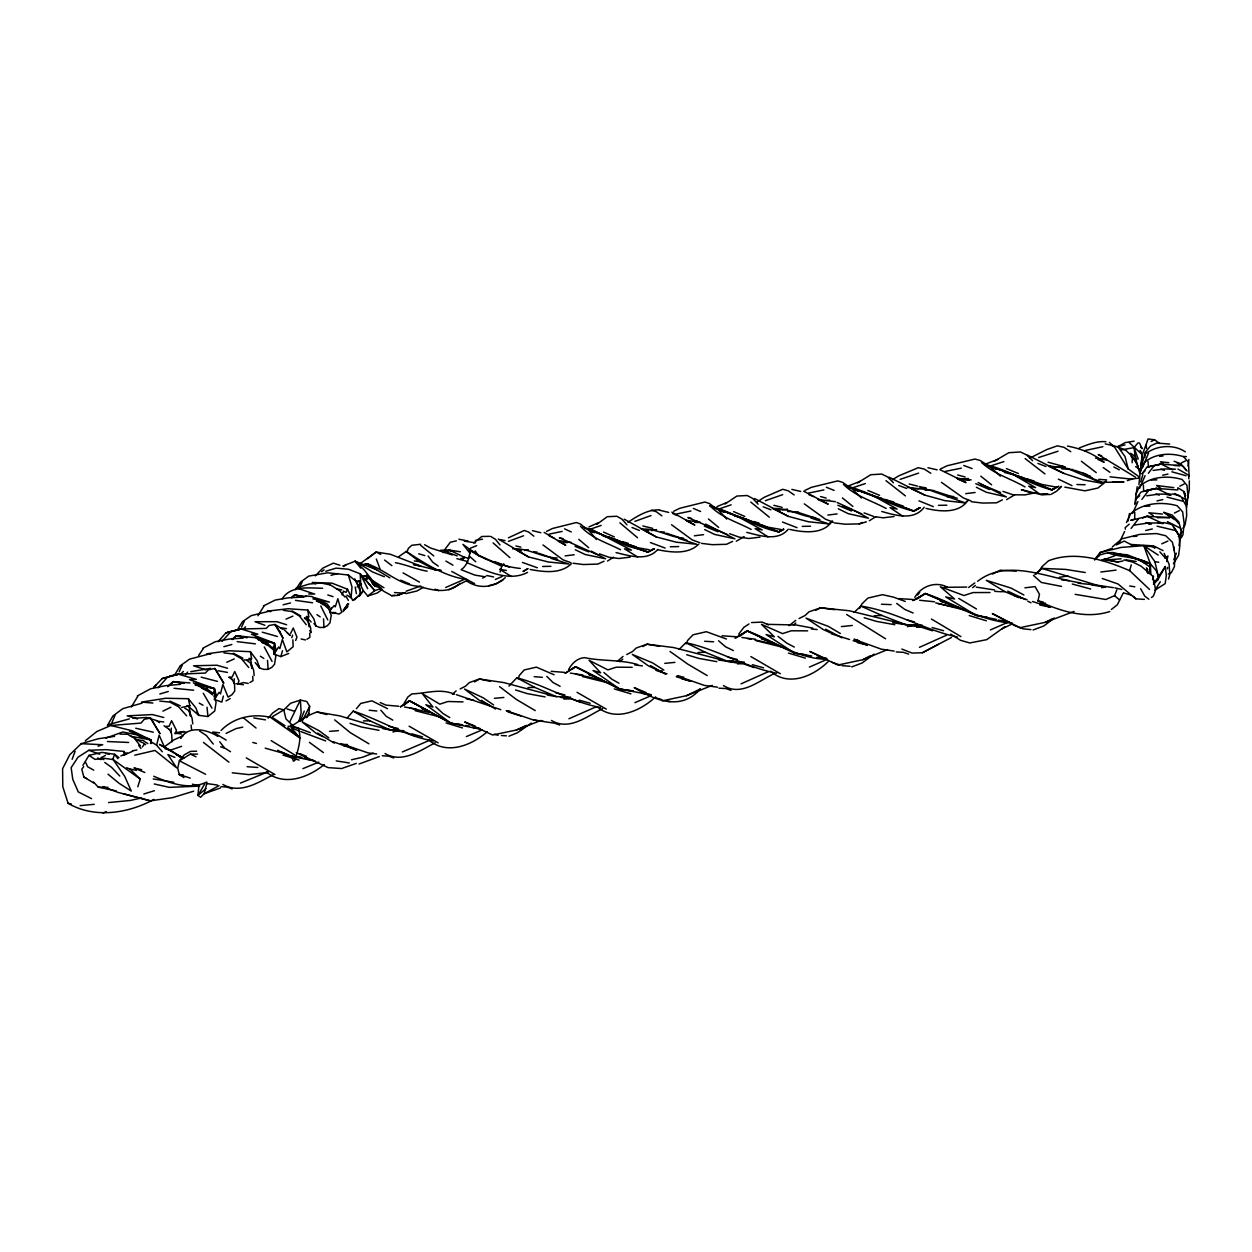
<?xml version="1.0" encoding="UTF-8"?>
<svg xmlns="http://www.w3.org/2000/svg" width="1252" height="1252" viewBox="0 0 1252 1252"><rect width="100%" height="100%" fill="white"/><g stroke="black" fill="none" stroke-linecap="round" stroke-linejoin="round"><path stroke-width="1.5" d="M1189.353 480.831L1189.29 489.767L1187.459 498.64M1113.685 553.666L1127.238 554.777L1150.322 563.76L1150.541 574.23L1150.322 563.76L1143.796 545.653L1121.291 547.406L1100.148 552.555L1094.514 559.644M1150.134 572.633L1150.322 563.76C1136.957 556.42 1121.401 557.907 1107.66 552.742L1099.913 554.918L1094.717 559.863M1138.913 484.587L1141.12 463.412M359.653 595.31L352.735 600.522L347.54 589.254L332.046 583.166L312.249 582.477L315.707 583.839M1134.782 504.446L1137.192 486.762M343.251 610.256L347.821 604.012L347.712 606.938L344.331 609.99M150.678 743.234L150.819 739.948L132.196 730.777L110.865 725.487L96.764 731.575L85.277 740.824M1148.397 466.542L1148.037 461.362M1132.121 462.739L1132.418 456.636L1126.049 450.47L1117.989 446.917L1124.985 456.495L1128.208 468.952L1139.101 476.809M1147.051 572.242L1147.239 568.627L1147.63 570.208L1146.394 567.782M1189.134 476.292L1188.445 462.238L1183.578 456.698C1170.87 452.488 1154.407 453.334 1144.203 462.724L1140.775 470.22M150.569 743.516L150.819 739.948L129.441 731.199M1143.608 490.737L1143.389 485.103M1167.443 568.831L1167.568 567.391M306.599 717.553L308.837 713.327L309.667 706.3L306.771 701.496L300.355 700.087L290.636 703.248L283.766 709.9L272.185 716.848M1144.813 457.465L1145.439 452.144L1150.478 445.978L1156.848 443.036L1169.681 444.084M1188.101 466.12L1188.884 459.453M354.817 578.831L360.247 591.054L359.637 595.952L363.377 590.772L354.379 599.865M1140.541 465.478L1142.591 454.1L1148.068 438.967L1154.594 439.781L1159.524 443.474M1186.52 507.248L1188.007 496.465L1186.959 485.353L1182.154 479.516C1168.241 475.259 1150.51 476.355 1139.414 486.527L1135.674 494.603M1134.719 518.485L1134.75 512.35M288.085 726.191L298.258 728.21C302.17 738.57 297.882 750.402 294.815 760.574L293.406 761.138L292.232 757.867M292.874 639.819L293.14 646.736L286.865 651.854L282.357 639.553L279.838 648.599L278.648 647.002L273.906 654.029L274.47 643.215L251.402 634.232L257.818 634.185L241.198 629.005L225.861 632.902L218.13 641.681L220.446 639.537M1167.427 521.646L1180.37 528.156L1181.497 532.178L1178.977 545.575M484.039 576.609L474.884 575.122L461.096 569.691C467.325 565.732 469.218 557.672 470.173 550.786L469.109 549.409L477.513 554.01M342.798 566.014L355.083 561.24L363.941 569.676L372.705 580.631L372.235 583.401L375.052 586.249L380.624 587.564M1128.021 521.098L1129.461 513.492M1140.635 471.566L1141.292 468.154M223.372 696.049L221.839 702.09L214.405 699.445L216.33 695.517L214.405 688.569L189.475 679.601L196.376 679.382L178.488 674.218L169.787 676.002M1166.723 561.522L1167.928 555.951L1165.205 558.376M198.958 784.988L197.957 795.411L200.586 797.274L204.123 793.752L218.99 785.661M115.074 715.158L111.897 722.686M1109.82 611.524C1085.578 619.349 1060.131 611.07 1037.939 600.882L1039.489 594.309L1035.091 586.625L1024.903 587.814M282.498 650.743L280.839 656.611L275.643 654.671M156.641 745.081L159.129 735.143L164.262 746.708M171.336 728.163L170.914 732.952M182.26 664.984L179.192 671.823M244.422 620.914L241.558 627.189M206.971 782.844L204.123 793.752L220.508 787.931M298.899 721.387L301.169 712.811L300.355 700.087L289.728 721.95M234.28 678.787L233.748 683.482M1168.539 579.05L1169.837 574.324L1169.071 564.136L1164.157 553.384M1152.56 579.754L1153.546 576.202M1149.524 589.442L1129.633 570.63L1131.276 564.855M302.405 581.398L299.525 587.345M1142.794 461.237L1145.439 452.144M1140.713 481.926L1142.794 474.774L1142.137 473.647L1146.816 467.34L1152.169 465.775M500.049 572.023L501.755 566.217L503.789 563.807M291.794 637.737L292.592 635.093M1135.533 503.398L1135.987 498.812L1141.042 492.036L1156.457 488.421L1177.678 489.97L1177.85 487.764L1184.063 491.582L1185.644 495.651M137.83 786.788L140.193 779.073L129.864 769.041L126.593 767.726M75.104 751.356L72.115 759.291M1099.225 555.403L1100.148 552.555L1112.214 548.235M518.093 678.772L519.361 675.391L524.212 669.961L536.372 667.144L554.088 674.765M1142.45 467.732L1148.538 453.052M1139.633 488.249L1145.079 475.682M112.758 759.338L114.683 754.299L102.007 752.389L88.986 755.363L82.914 765.363M342.078 594.919L343.471 591.273M1132.591 513.43L1137.911 501.598M1075.171 594.34L1105.782 599.489L1114.562 595.686L1116.862 589.786M295.66 640.461L296.959 637.158L293.265 628.034L290.636 633.34M407.088 551.678L408.418 548.282L411.83 545.293L420.656 544.26M1118.897 543.509L1124.64 531.458M1123.138 593.229L1117.3 604.81L1111.322 609.505M1173.766 559.707L1176.348 553.227M300.089 721.418L304.236 711.136M462.708 559.691L463.835 556.921L468.764 558.502M1098.677 555.982L1100.148 552.555M686.159 643.919L687.661 640.429L693.045 634.795L706.331 631.712L726.426 638.99M309.667 706.3L302.311 720.917M131.304 707.051L137.689 696.472M347.54 589.254L346.131 592.337L343.83 591.398M1126.471 522.538L1130.619 513.821C1142.763 502.772 1161.981 501.442 1177.256 505.777L1182.639 511.88L1184.173 523.555L1182.905 534.901L1181.262 537.781M257.928 615.765L263.859 606.297M859.623 608.472L861.877 603.949L867.902 598.08L882.472 594.684L893.505 597.141L905.274 601.476M273.906 654.029L275.972 650.07L274.47 643.215L256.942 637.847L236.252 635.75L232.058 639.49M1153.468 582.321L1157.943 579.473L1165.299 566.499L1166.301 575.497L1165.174 583.62L1154.61 590.349M316.49 601.242L323.814 603.292L328.447 607.549L329.745 610.71L331.514 607.596M306.427 717.568L308.837 713.327M1039.066 571.616L1041.742 566.921L1048.534 560.755C1075.139 550.426 1104.624 559.973 1129.633 570.63M107.406 725.487L112.915 715.972L122.806 708.648L142.086 703.139M404.114 703.327L407.792 697.051L411.939 693.89C426.29 693.483 440.125 688.005 454.492 694.203M204.702 783.94L197.957 795.411L206.064 788.541M1165.299 566.499L1153.421 584.387L1158.397 579.16L1153.765 582.117M347.821 604.012L343.126 611.555M174.936 674.515L180.241 665.782L189.553 659.147L207.519 654.42M237.473 629.787L242.465 621.696L251.198 615.64L268.006 611.508M1173.421 563.729L1178.586 555.372L1179.885 545.559L1179.149 535.668L1173.687 526.779M1156.159 588.315L1160.291 581.742M1148.366 473.303L1154.062 465.791M1141.871 499.392L1148.647 490.424M295.707 589.692L300.605 582.086L308.743 576.123L327.601 572.806L348.353 574.997L356.194 581.382L360.153 588.581L360.247 591.054M1131.072 528.454L1138.584 518.719M214.405 699.445L219.1 692.293L220.462 693.874L222.887 684.421L228.099 697.114L231.996 694.641L234.734 691.073L234.562 683.921M1182.937 528.234L1185.018 525.058L1186.661 515.746L1186.411 506.356L1181.778 497.92M568.643 669.57C571.741 663.435 577.469 658.004 584.653 657.66C602.04 661.369 620.319 659.444 637.706 664.546M198.614 655.453L203.309 648.583M968.25 499.924C959.408 513.821 939.939 511.724 925.995 508.375M1178.398 536.576L1181.497 532.178M832.392 520.91C823.331 534.776 803.847 532.523 789.762 529.393M158.034 687.817L166.954 677.817M83.727 766.631L81.771 769.229L83.837 776.991L93.822 783.016M222.058 641.306L230.446 632.119M738.68 634.185L743.782 627.408L748.993 623.95M917.653 595.044L919.75 592.259M185.64 674.75L187.69 672.074M445.18 549.002L450.36 542.226L456.417 540.848M282.216 598.753C290.793 585.247 308.868 588.096 322.609 588.252M142.243 747.006L144.481 744.111M268.178 718.116L272.67 713.014L278.993 708.601L283.766 709.9L285.941 718.867L292.639 725.487M183.559 734.752L180.679 738.257C188.379 725.158 207.253 729.447 217.864 736.411M356.382 708.679L360.779 703.421L371.969 700.838L387.557 708.695M914.789 597.376C921.3 586.03 935.682 580.928 947.498 587.188M329.745 610.71L334.159 605.577L335.254 606.891L337.852 598.753L341.733 612.275L339.089 614.075L335.88 613.339M473.772 542.977L481.754 536.498L489.36 536.325M347.195 717.865L353.205 711.136C380.436 719.79 404.85 736.145 433.427 740.996M1058.488 489.203L1061.101 486.402M508.969 686.127L516.81 677.786C545.559 685.22 570.99 702.153 600.459 707.474M214.859 668.474L223.701 683.013L214.859 668.474L208.411 669.804L205.391 673.044L178.488 674.218L164.137 677.974L162.103 678.615L153.714 687.473L156.218 684.86M180.836 674.092L183.34 671.448M243.123 629.287L245.486 626.845M315.285 575.873L322.719 568.189L333.314 563.15L339.902 565.231M292.154 725.737C300.057 720.589 307.976 714.908 317.147 711.997L339.824 715.894L369.199 724.626L395.241 730.918L405.554 732.138L413.77 735.581M304.471 618.081L307.444 618.128L308.696 616.86L307.835 610.068L288.148 608.738L267.208 611.148L270.808 611.633M1036.359 573.854L1041.805 568.377L1065.499 569.394L1085.249 572.524M360.263 563.572L376.101 552.054L390.295 554.26L420.797 566.092L413.457 564.636M169.208 685.626L173.183 681.636L189.897 682.919M679.226 649.318L685.814 642.73C717.302 649.24 745.034 667.238 776.741 673.232M232.512 639.396L236.252 635.75L245.282 637.393M210.727 654.217L206.846 653.794L229.304 650.758L250.416 651.697L251.574 658.677L250.4 659.835L243.937 659.96M924.195 507.216C914.101 520.973 895.493 515.401 881.768 511.473M1061.508 486.465L1056.657 491.144L1051.367 494.196M1142.137 473.647L1145.001 470.877M114.558 736.348L98.282 738.743L81.27 743.672L69.83 754.674L62.6 768.712L62.788 786.694L68.078 803.283C94.338 818.745 128.174 813.518 153.902 799.402M619.99 661.76L622.76 659.115M291.951 597.564L294.596 595.044L306.177 596.515M788.275 529.22C777.899 541.693 760.089 535.699 746.771 532.366M452.426 694.359L456.119 690.869M854.13 612.4L860.844 606.093C894.632 611.195 924.226 629.928 957.483 637.065M169.083 685.47L173.183 681.636L183.809 683.279M657.848 549.346C647.3 561.71 629.521 555.763 616.062 552.586M167.705 686.675L173.183 681.636L184.185 683.357M232.152 639.475L236.252 635.75L247.192 637.753M1034.903 574.558L1041.805 568.377L1096.799 585.138L1113.325 587.642M793.518 625.108L795.834 623.027M291.841 597.486L294.596 595.044L303.939 596.985M596.828 524.338L607.236 516.716L616.845 516.262L622.025 519.173L626.986 524.885M291.716 597.548L294.596 595.044L303.735 596.954M1129.194 524.165L1125.141 527.702L1125.423 529.189M181.634 707.443L189.866 705.831L188.379 698.71L165.64 698.272L141.507 702.09L152.9 703.029M617.424 661.275L623.027 656.424M403.833 705.455L409.404 700.744L451.017 723.28L478.655 728.836M607.533 561.037L613.558 557.171M1004.918 626.689L986.717 639.662L969.768 642.965L960.503 640.288L950.769 634.107M1112.48 546.733L1122.011 538.783L1139.836 534.385L1156.519 533.555L1165.831 535.793L1172.435 542.273L1175.018 554.636L1174.407 566.671L1171.293 572.712L1168.304 574.042M972.679 587.658L975.292 585.482M1151.511 597.533L1153.499 595.889L1155.612 590.083L1152.936 576.296L1141.057 566.139L1132.684 562.07L1123.967 559.894M221.072 730.464C233.874 717.24 252.998 713.233 270.542 717.396L299.823 737.913L291.34 727.944L299.604 731.199M736.332 541.208L744.126 536.576M1135.987 498.812L1139.696 495.776M869.311 520.754L875.727 516.732M1006.655 499.611L1014.746 494.806M698.726 544.182C688.021 554.667 671.338 552.429 657.895 549.753M725.08 503.993L736.865 496.058L747.178 495.51L752.702 498.421L758.07 504.165M911.299 488.765L924.821 495.119L944.869 500.628L965.01 502.881L968.031 500.44M828.042 661.713C813.252 676.268 788.4 687.16 770.559 671.197M571.272 563.838C560.427 574.277 543.712 571.961 530.159 569.457M780.152 510.284L774.159 509.235L788.4 516.387L808.448 521.755L828.699 523.899L831.719 521.505M789.089 625.671L795.756 620.366M1103.92 483.272L1097.847 488.061L1084.968 490.831L1064.81 487.122M367.54 558.658L376.101 552.054L380.718 554.401M572.54 668.928L575.435 666.69L619.803 689.085L651.056 694.876M655.61 696.879C640.195 711.167 615.311 722.341 596.907 706.613M520.441 729.947L526.184 725.612M874.053 654.107L862.174 662.965L851.626 666.925M321.561 571.726L324.08 569.832M857.479 482.99L870.719 474.727L881.784 474.07L887.668 476.996L893.458 482.787M531.333 723.093L517.232 732.858L508.922 736.207M487.216 731.763C471.581 745.378 447.199 755.316 429.06 740.276M968.688 587.438L974.807 582.916M163.668 747.35L174.059 739.791L182.995 735.816M1054.278 617.987L1043.824 625.969L1033.103 629.975M343.596 566.53L346.35 564.558M739.588 636.329L747.209 630.898C773.939 640.774 797.853 659.178 827.462 659.241M324.315 764.518C308.336 777.555 284.141 786.694 266.175 771.921M994.213 461.299L1008.799 452.708L1020.411 451.956L1026.546 454.883L1032.618 460.673M400.546 706.879L409.404 700.744L428.513 711.011L421.674 708.382L430.281 711.872M398.746 556.655L406.243 551.475C425.242 563.557 444.178 576.327 467.043 579.582M627.878 522.319C637.315 516.09 647.926 509.282 659.647 509.908M1050.146 467.012L1064.106 473.491L1083.481 479.939L1102.793 483.397L1105.954 481.222M381.641 589.958L377.118 593.057L367.744 596.015L363.221 590.553L358.557 580.756M400.405 706.77L409.404 700.744L451.017 723.28L462.035 724.939M917.262 598.863L925.338 593.526C954.478 603.12 980.739 621.508 1012.211 623.027M565.669 673.106L575.435 666.69L595.842 676.894L588.503 674.327L601.148 679.179M757.272 501.833L764.377 497.216L782.719 489.297L788.181 490.784L794.175 494.931M505.245 577.657C494.775 587.376 479.109 589.614 467.168 581.225M357.133 586.953L361.578 584.105M125.983 754.189L123.948 751.45L106.091 749.635L88.829 750.292L78.031 757.178L71.145 767.679L72.772 779.37L78.328 791.984L91.552 798.635M564.918 673.326L575.435 666.69L619.803 689.085L633.262 691.182M306.897 639.24L309.901 637.362L309.714 633.215M736.16 637.784L747.209 630.898L762.312 637.91M249.915 682.543L253.014 680.634L252.685 676.346M892.426 479.735L898.639 475.917L918.311 467.685L924.352 469.124L930.799 473.287M918.608 508.155L913.85 511.082C890.031 506.011 869.655 491.488 846.07 485.933M197.597 754.095L190.382 754.127L179.38 760.809L177.721 768.165L179.239 774.55L183.95 777.602M527.781 568.611L523.023 571.475L527.859 568.784M474.602 681.933L479.485 678.991L503.946 682.622L549.581 694.813M783.595 529.017L778.775 531.912C754.518 526.982 733.938 512.115 710.103 506.168M734.971 638.176L747.209 630.898L794.597 653.137L811.719 655.97M1055.186 487.889L1051.836 489.876C1028.612 484.164 1008.674 469.516 985.261 464.602M914.398 599.99L925.338 593.526L948.75 603.511L940.268 601.101L958.124 607.236M652.855 549.221L647.988 552.069L627.518 546.013L589.927 529.22M1029.958 458.075L1046.688 449.593L1057.33 445.837L1063.997 447.308L1070.757 451.69M482.677 578.095L485.823 576.28M361.906 565.168L366.805 563.776C385.1 569.347 398.637 585.122 418.95 586.359C432.566 590.318 448.357 594.371 460.126 583.275M1101.823 560.552L1115.109 555.638M502.928 579.911L496.011 583.839L488.89 585.654M423.411 587.298L416.869 591.007L405.758 593.651M1146.284 453.271C1157.286 445.258 1173.938 444.037 1185.315 451.862M188.802 706.754L198.802 715.346L207.957 716.52L214.749 710.964L216.08 702.231L214.029 696.19M912.755 600.616L925.338 593.526L976.044 615.389L996.373 619.364M1117.613 446.808L1125.141 442.629L1134.124 441.158M527.577 572.383C508.109 582.587 485.494 570.286 467.043 562.727M642.792 646.564L647.112 644.201L673.529 647.534L723.233 660.273M225.97 700.932L230.227 698.616M255.189 662.574L259.634 668.067L263.796 669.366L268.163 669.366L271.778 667.394L274.532 664.311L275.784 656.236L272.482 647.534M137.329 695.955L150.569 688.803L165.436 685.689L180.491 684.312M654.405 548.626L647.988 552.069L629.49 545.481L636.219 546.999L630.914 545.152M435.07 742.843C419.733 750.731 402.393 763.61 385.021 753.548M602.635 708.616C586.828 716.332 569.394 731.121 551.443 720.463M1058.19 486.48L1051.836 489.876L1027.642 479.751M774.049 673.717C758.305 681.135 741.262 696.628 723.468 685.595M288.727 653.466L280.839 656.611M273.765 774.425C258.225 782.5 240.306 794.504 222.856 784.425M1179.775 486.199L1184.095 484.023M1174.423 513.07L1179.274 510.613M826.445 658.223L816.852 657.394L826.257 658.896L809.856 651.478L837.791 665.062L862.8 659.71L870.656 655.594M901.847 649.068L912.082 653.074L922.348 652.762L951.457 637.503M922.348 652.762L938.484 644.295M460.173 688.944L465.697 686.08L469.312 682.59L479.485 678.991L490.424 681.401M202.949 648.145L215.328 641.713L229.21 639.083L243.232 638.097M364.222 579.394L369.137 576.843M1181.559 462.833L1185.441 460.908M367.744 596.015L374.755 590.615L381.594 588.315M313.923 623.48L316.005 626.047L319.823 627.455L323.955 627.455L327.367 625.687L329.98 622.854L331.232 615.327L329.401 610.272M654.452 548.736L647.988 552.069L594.888 531.975L600.099 533.947M998.22 620.037L1007.594 621.712L992.32 613.558L1019.957 627.69L1045.451 622.291L1052.149 618.832M626.751 654.53L632.495 651.556L636.251 647.988L647.112 644.201L659.522 646.376M1058.785 486.308L1051.836 489.876L1012.555 474.117L984.964 464.586M448.826 589.802L467.716 580.145M815.584 610.381L820.639 607.815L849.247 610.757L907.497 624.983M105.34 755.472L100.974 757.695L103.853 759.682M799.089 618.535L805.099 615.483L809.027 611.805L820.639 607.815L834.724 609.661M263.468 605.937L275.096 600.099L288.085 597.846L301.216 597.157M1002.367 499.877L996.545 502.819L982.679 503.054L971.474 501.755M546.498 531.443L552.398 528.516L576.343 522.522L580.49 524.04L585.388 528.125M977.609 581.288C1007.563 558.016 1047.157 578.048 1080.632 582.869M1151.12 441.502L1154.594 439.781M946.637 635.14L919.453 647.331M662.214 700.854L686.55 695.689L700.416 688.85C681.417 711.136 655.297 700.635 634.216 687.598L646.11 692.591M768.384 671.667L741.027 683.842M992.429 574.073L1000.348 570.192L1016.233 571.178M120.881 755.942L127.172 752.875M673.701 511.254L679.805 508.265L704.986 502.036L709.461 503.539L714.814 507.623M1001.631 629.067L1011.679 624.169M834.348 522.913L845.225 524.212L859.31 523.899L862.299 522.444M596.312 706.754L568.909 718.758M170.882 707.27L162.885 711.136M588.988 526.889L598.018 522.898M804.989 490.408L811.343 487.341L837.791 480.893L842.627 482.364L848.465 486.465M1116.33 544.917L1124.28 541.067L1133.905 546.185M508.39 537.844L524.275 530.457L528.657 532.053L533.853 536.169M226.08 733.39L236.159 728.57L242.763 727.13M429.843 740.198L402.393 751.936M1101.697 560.286L1105.203 558.611L1108.709 559.597M732.577 541.412L726.489 544.307L712.185 544.683L701.621 543.384M940.581 468.89L947.185 465.744L975.011 459.03L980.222 460.501L986.56 464.586M105.919 738.117L122.774 731.966L137.501 734.987L150.819 739.948L151.539 743.469M465.306 578.956L445.712 587.47M604.027 561.209L597.83 564.089L583.338 564.527L573.056 563.228M475.181 726.097L464.68 721.966L492.662 735.002L516.34 730.026L526.341 725.409M234.265 658.896L226.784 662.292M268.053 771.795L240.431 783.095M1074.059 611.43L1045.451 622.291M1142.669 518.031L1147.724 515.73M1161.746 543.822L1167.913 541.052M1157.098 465.431L1160.541 463.866M123.479 755.363L132.681 751.231M495.338 579.488L502.13 576.452M362.532 577.094L367.321 574.965M420.766 585.999L406.118 591.21M292.952 616.125L285.957 619.145M716.973 506.606L727.052 502.412M1079.334 447.95C1087.675 444.663 1096.877 440.814 1105.892 441.737M809.402 667.081L826.93 659.413M990.363 629.928L1009.378 621.634M405.257 592.556L397.291 595.436L391.297 595.702L394.818 595.342M508.437 541.365L523.555 535.778M634.936 702.654L650.774 695.815M466.37 736.567L482.255 729.853M102.977 813.033L106.42 811.593M634.874 521.364L651.04 515.542M475.384 540.473L482.521 539.189M302.921 768.634L318.869 762.108M862.8 659.71L887.558 649.585M470.533 548.157L476.715 545.637M765.363 500.706L782.657 494.665M206.674 782.062C189.662 790.388 170.037 783.22 153.746 776.256M1117.097 446.808L1125.032 444.898M686.55 695.689L712.231 685.392M849.075 485.666L860.296 481.253M443.271 552.601L449.593 550.082L460.36 551.788M900.125 479.375L918.624 473.099M403.864 592.869L397.291 595.436L401.469 593.871M143.839 794.003L154.356 790.701M516.34 730.026L541.005 720.432M1038.628 457.543L1058.097 451.205M373.268 753.094L362.438 757.272L351.499 759.776M997.891 459.406L985.512 464.054M379.278 756.568L359.058 764.017M589.176 529.612L601.163 525.417M169.771 750.418L181.618 746.302M342.657 768.149L356.319 763.407M718.272 509.204L731.121 504.838M363.252 564.949L366.805 563.776L370.232 564.902M851.579 488.123L865.335 483.569M1127.301 480.627L1132.857 478.796M989.268 466.354L1003.916 461.612M1121.182 449.922L1134.015 447.606L1137.943 442.926L1139.476 443.02L1142.153 448.654L1140.572 446.823M295.973 588.205L309.087 584.058L321.044 582.994L329.855 584.84M1134.422 519.189L1130.65 520.378L1147.333 516.403L1169.994 517.592L1157.411 517.702M549.065 534.166L562.179 531.396M193.653 791.186L172.541 797.649L150.334 800.842L118.017 792.406L103.087 786.726M363.643 579.77L369.966 577.845L364.41 579.019M98.016 746.161L102.727 744.737L81.27 743.672M325.723 571.256L336.084 568.142L348.432 569.253L360.247 573.792L374.755 590.615L364.52 578.612M676.8 513.946L690.963 510.988M159.786 694.015L168.316 691.464M859.31 523.899L866.368 521.834M808.667 493.069L823.926 489.923M944.869 471.503L961.301 468.154M223.889 646.674L231.839 644.498M108.032 724.751L129.3 718.914M330.998 575.325L337.586 573.557M162.103 678.615L178.488 674.218M1084.561 450.626L1102.84 446.714M364.52 579.269L369.966 577.845M907.387 626.689L916.855 624.263M283.124 604.826L290.527 602.948M225.861 632.902L241.198 629.005L266.253 628.41L269.039 625.484L274.97 624.466L283.077 629.474M392.956 731.982L398.23 730.652M227.786 632.26L241.198 629.005M1145.658 530.504L1152.309 528.954M190.742 671.682L210.524 668.333M1146.816 467.34L1161.136 464.069L1180.026 465.603L1174.376 465.556M1156.989 500.925L1162.779 499.611M141.695 797.931L130.255 800.466L108.58 802.563M1162.685 475.197L1167.959 474.085M1144.688 490.878L1156.457 488.421L1170.886 495.307L1166.441 494.477M150.537 718.022L159.927 733.547L150.537 718.022L144.277 719.321L140.96 723.093L110.865 725.487M1036.343 492.584L1024.997 494.9L1013.04 494.79L1002.899 491.379M1150.306 466.229L1161.136 464.069L1172.748 469.844M1121.166 558.768L1105.453 560.098L1118.083 561.96L1123.107 560.943M134.762 755.191L154.998 750.433L176.704 767.93L167.862 754.549L174.889 757.382M524.635 550.457L528.407 549.722M651.29 530.598L656.533 529.596M1146.879 490.268L1156.457 488.421M782.046 510.096L787.492 509.048M917.059 488.922L924.618 487.482M132.555 750.777L136.891 750.011M733.406 660.43L727.756 661.416L718.366 659.914M1055.311 467.591L1062.995 466.307M395.945 729.133L390.421 730.057L382.971 728.633M751.576 622.557L762.155 622.103L768.431 624.795M565.137 555.888L574.198 554.761M694.375 535.809L703.53 534.667M827.854 515.073L837.103 513.93M965.761 493.648L975.089 492.49M1059.348 577.282L1068.003 575.951M1134.703 525.026L1148.287 523.007L1161.84 522.96M1146.707 495.808L1158.945 494.086L1171.136 494.196M1100.821 572.007L1116.033 570.13M1101.666 587.642L1105.532 587.11L1092.12 585.028M355.646 581.366L360.482 580.725M1153.061 470.423L1164.313 468.937L1175.534 469.171M176.563 732.483L183.966 731.559L186.454 732.53M183.966 731.559L175.202 733.735L176.407 730.292L171.602 720.729L169.02 726.317L165.89 726.379M630.226 557.124L618.973 558.502L609.098 557.297L599.505 553.869M894.038 516.513L883.223 517.812L875.899 516.873M760.011 537.139L748.978 538.485L739.306 537.202L729.666 533.712M1139.617 478.029L1131.057 479.062L1110.023 476.84M1159.618 456.385L1163.03 455.978M852.315 625.452L841.422 626.61M962.538 479.093L968.266 478.483M825.96 500.55L829.606 500.158M693.749 521.317L697.239 520.957M267.646 772.531L248.866 774.612L232.246 772.797M229.116 677.301L232.168 676.988L234.766 671.526L238.975 680.885L237.755 684.265L243.561 682.606L248.24 683.435M674.922 662.371L664.781 663.357M80.144 805.631L94.276 804.316M503.852 697.474L494.383 698.303M460.892 558.47L464.382 558.173M338.384 730.652L329.526 731.356M925.118 490.111L928.843 489.829L965.01 502.881M787.555 511.489L798.369 511.912M916.636 627.142L920.376 626.892L932.521 630.82M133.025 718.351L146.484 717.474L156.484 720.526L159.489 722.623M1061.899 468.843L1073.136 469.547M1133.201 536.466L1136.894 536.247M737.459 663.889L742.78 663.56L754.08 667.582M1041.789 494.603L1048.018 494.227L1040.287 494.415L1021.335 489.657L1031.132 492.897M947.138 496.809L953.57 496.449M772.484 508.594C787.805 507.373 801.123 516.732 815.6 517.702M641.274 529.111C656.283 528.078 669.366 537.264 683.561 538.203M512.741 548.846C528.5 547.766 542.163 557.907 557.218 557.969M563.87 699.085L569.488 698.788M1144.516 506.324L1149.915 506.074M874.099 615.812L881.877 615.452L905.493 624.607L922.411 625.311M464.351 541.146L475.572 542.836M658.458 670.978L662.073 670.822M1107.66 552.742L1113.028 552.539L1125 555.356L1150.322 563.76L1156.316 570.74L1158.491 576.796L1154.86 561.678L1143.796 545.653L1155.518 547.218M1102.12 458.983L1105.907 458.842M444.1 550.27L453.13 551.177M697.959 652.511L705.252 652.245L727.756 661.416L744.345 662.105M1151.402 480.048L1156.864 479.86M301.106 638.974L305.394 639.944M196.642 751.184L190.492 751.388L184.185 754.893L179.38 760.809L205.61 774.284M1133.858 459.5L1136.879 459.421M527.937 687.583L534.807 687.411L556.279 696.613L570.74 697.239M542.57 566.483L550.88 566.311M1124.014 481.957L1102.793 482.364L1092.292 478.499L1083.215 473.24M440.422 550.254L449.593 550.082L463.772 557.015M670.336 546.748L678.662 546.592M802.235 526.372L810.576 526.231M938.468 505.338L946.841 505.213M999.628 591.711L1004.902 591.633L1018.815 597.58M363.409 720.917L369.903 720.823L390.421 730.057L403.88 730.714M944.337 587.313L966.732 587.078M1049.849 466.01L1067.627 468.498L1085.625 476.229L1090.32 476.183M990.019 592.525L973.039 592.572L963.946 595.529L940.299 586.718L954.572 599.019L945.714 596.891L976.044 615.389L987.233 617.252M807.665 630.851L791.248 630.789L782.531 633.622L761.466 624.31L774.331 636.783L766.114 634.561L794.597 653.137L806.038 654.765M679.899 677.05L683.795 677.066M398.778 706.253L385.898 705.111L380.232 702.528M855.257 640.789L858.903 640.805M564.464 672.371L551.162 671.322M963.43 480.032L969.126 480.079M632.182 667.316L616.313 667.175L607.94 669.898L589.082 660.32L600.678 672.825L593.025 670.524L619.803 689.085L633.277 690.885M343.658 744.47L347.493 744.502M344.018 746.035L347.79 746.082L356.773 750.23L333.267 741.763M1050.225 494.54L1040.287 494.415L1028.69 486.136L1035.576 487.607L1012.555 474.117L998.157 469.234M332.124 612.572L335.661 612.619M1112.793 481.738L1123.263 481.91M93.509 781.984L98.266 787.179L107.985 787.336M308.759 593.964L314.753 594.074L298.211 588.518M347.571 603.949L348.713 603.965M767.179 624.357L795.975 624.967L812.783 628.128M735.832 636.752L722.06 635.781M694.86 522.397L698.553 522.475M130.427 736.192L150.819 739.948M119.863 734.079L127.579 734.267L141.805 742.42M463.052 701.903L447.981 701.496L439.812 704.156L422.347 693.718L432.973 707.098L425.821 704.735L451.017 723.28L462.645 724.783M1076.923 484.524L1085.108 484.759M563.76 542.492L567.594 542.601M1040.13 603.073L1045.608 603.245M1130.603 544.448L1153.515 545.872L1163.077 550.63M1186.38 456.604L1183.437 456.495M128.674 742.467L107.375 741.528M881.439 604.246L891.142 604.622M913.522 599.536L899.233 598.628M896.197 651.948L903.318 652.308L908.639 654.107M265.44 719.853L253.796 717.959M718.93 688.177L725.863 688.553L731.027 690.337M186.971 705.674L189.866 705.831M704.673 641.274L713.593 641.807M501.41 735.519L506.403 735.832M1102.261 578.502L1118.052 583.98L1135.814 598.816L1144.422 599.395M413.989 564.449L435.68 569.989L441.189 570.364M667.081 701.292L670.368 701.511M382.236 755.738L388.809 756.177L393.707 757.961M394.521 592.556L404.678 593.245M478.499 727.803L472.833 727.412L480.298 728.57M341.874 768.556L328.087 767.617L296.255 752.671M312.906 759.964L309.072 759.698L312.781 760.293M994.808 591.335L998.548 591.617M247.129 766.693L257.818 767.476M647.394 693.655L641.838 693.248L651.212 694.719M1098.724 479.328L1106.752 479.939M907.559 487.372L928.843 489.829M842.001 665.657L850.092 666.283M193.669 690.228L174.012 688.287M220.962 786.632L227.379 787.132L232.168 788.932M534.15 676.659L542.366 677.316M1105.219 443.834L1117.989 446.917M1030.897 629.6L1023.056 628.817L1013.165 624.983M255.439 643.857L237.176 641.65M369.215 710.244L376.821 711.011M159.708 701.073L169.912 702.09L178.535 706.77L186.658 715.831M919.625 600.271L934.493 601.774M811.327 628.973L817.133 629.568M153.214 778.916L173.84 782.281M1078.082 583.197L1096.799 585.138M305.613 595.905L312.155 596.594L323.266 604.857M248.929 658.411L251.574 658.677M157.329 721.23L163.73 721.903M937.138 469.829L927.935 467.732M1061.665 579.879L1069.145 580.693M190.179 778.102L179.239 774.55L182.98 774.957M219.491 732.78L212.777 732.029L226.174 740.104M800.748 491.473L791.859 489.391M1168.836 462.708L1160.463 461.753L1163.28 463.788M1119.257 554.714L1125 555.356M734.001 662.558L742.78 663.56M560.943 697.505L571.366 698.694L580.161 702.09M668.725 512.412L660.117 510.346M909.75 625.64L920.376 626.892M956.763 478.201L971.129 479.907M540.848 532.71L532.507 530.66M414.302 560.943L419.373 561.569L435.68 569.989M179.239 774.55L183.042 775.019M312.593 602.775L295.535 600.365M223.936 652.871L233.42 654.06L241.354 658.662L248.741 667.488M376.695 753.986L368.182 752.922L341.029 743.61M741.841 637.487L755.457 639.224M634.764 664.906L642.37 665.876M509.877 711.136L506.262 710.667L533.508 720.025L543.102 721.246M137.767 739.838L143.072 740.511L147.814 743.61M818.338 499.485L835.397 501.692M227.457 672.402L218.067 670.728M201.76 688.35L207.081 689.054L212.996 693.295L213.56 692.199L214.64 693.858L214.405 688.569L195.469 683.342M292.921 756.208L287.506 755.504L277.709 750.23M298.336 756.928L301.935 757.397M174.967 733.093L181.352 733.954M1162.419 514.04L1148.788 512.772L1153.327 515.668M717.506 687.192L704.297 685.392L677.035 675.877L680.556 676.362M206.924 783.595L217.41 785.035M686.065 520.3L700.463 522.303M520.316 568.439C502.443 566.687 485.807 559.253 470.173 550.786M140.193 779.073L113.149 759.557L103.869 758.258L95.058 759.385L88.986 755.363M930.706 490.095L934.446 490.643M283.359 610.319L292.185 611.602L299.525 616.109L306.224 624.685M661.212 531.709L664.812 532.241M892.707 622.729L905.493 624.607M533.696 551.647L537.218 552.179M306.255 616.5L308.696 616.86M1154.86 561.678L1158.773 562.273M557.954 540.473L571.413 542.492M465.697 725.503L469.375 726.05M894.131 651.087L881.22 649.131L854.021 639.318L857.792 639.913M570.333 673.106L582.853 675.031M300.402 757.46L287.506 755.504L281.23 751.669M304.079 758.023L307.773 758.587M976.278 587.125L994.636 589.958M1173.813 487.638L1156.598 485.51L1161.261 488.671M1158.21 522.82L1163.202 523.602L1147.333 516.403M235.986 683.608L243.436 684.766M195.202 685.079L214.405 688.569L214.671 696.644M1126.205 559.894L1136.206 561.475M280.949 627.784L286.473 628.66M336.225 760.903L349.308 762.969M1129.727 585.999L1134.828 586.812M938.03 603.48L956.168 607.376M262.075 642.667L267.631 643.575L272.67 648.192L273.515 646.783L274.423 648.473L274.47 643.215L258.131 639.741M911.159 488.233L915.822 489M506.309 570.442L499.704 569.3L511.379 576.468M434.663 569.472L440.422 570.458M105.559 753.594L109.284 754.22M780.841 529.439L767.758 527.17L738.07 516.293M1111.369 560.786L1118.083 561.96M547.327 695.048L556.279 696.613M1048.409 466.198L1054.685 467.325M649.225 549.769L636.532 547.5L608.081 536.685M404.521 707.004L416.071 709.055M1095.469 458.075L1106.799 460.11M643.027 529.831L648.786 530.879M894.836 624.717L876.337 621.352L864.162 617.705M716.801 661.651L698.6 658.349L686.706 654.733M747.475 638.583L751.153 639.256M754.815 639.928L773.188 643.794M545.074 696.894L527.17 693.592L515.574 689.977M1055.702 487.012L1042.274 484.524L1010.818 473.506M1136.785 558.893L1143.53 562.508L1150.322 563.76M362.047 575.763L369.246 577.094M521.536 550.833L515.981 549.784L528.454 556.905L548.486 562.023L568.893 563.979L551.052 558.314M336.585 588.925L341.78 589.911M312.89 598.863L329.401 602.087L313.908 597.486M499.892 539.596L505.01 540.567M379.012 730.323L361.39 726.974L350.059 723.359M458.889 539.236L468.029 540.989M1061.508 586.39L1041.367 582.462L1033.416 575.435M533.508 720.025L554.589 723.218L559.613 725.002M320.355 602.603L323.814 603.292M466.307 698.819L473.929 700.337M129.864 769.041L136.515 770.371M315.144 761.106L287.506 755.504L284.533 753.172M575.904 674.186L600.005 679.601M427.151 571.178C416.008 569.284 406.493 564.73 395.444 562.711M98.266 787.179L116.326 790.904M68.078 803.283L71.239 803.941M486.872 575.529L493.632 576.953M201.775 687.943L207.081 689.054M1039.708 604.935L1050.522 607.267L1032.477 601.508M1157.145 526.2L1174.376 530.269M135.732 728.241L153.323 732.201M154.231 783.971L169.333 787.351L199.772 786.146L192.432 784.175M1037.939 600.882L1043.307 602.087M410.03 708.069L429.358 712.466M134.449 768.071L141.632 769.698M1163.609 522.507L1171.762 524.369L1179.149 535.668L1174.877 528.845M728.633 661.525L732.232 662.371M388.856 726.332L398.199 728.507M610.882 683.592L582.446 676.518M919.187 486.527L926.543 488.249M782.547 647.221L755.785 640.586M555.622 692.685L564.918 694.891M1114.859 587.845L1121.792 589.489M441.048 717.271L415.022 710.62M515.934 545.966L520.848 547.14M1167.067 497.122L1182.561 501.113M964.76 610.115L935.713 602.916M1172.373 493.914L1179.822 495.714M642.855 525.965L652.746 528.375M262.278 642.276L267.631 643.575M728.148 657.206L737.381 659.475M123.212 793.705L150.334 800.842M773.877 505.323L782.156 507.373M909.202 484.008L917.513 486.105M857.417 642.573L867.417 645.093L853.144 640.633M1065.311 466.965L1048.065 462.207M1171.872 471.816L1186.067 475.729M201.165 677.16L217.472 681.385M563.118 538.72L559.409 537.765L597.752 554.839M163.777 717.49L152.4 714.579L127.203 715.862L137.548 718.945M1004.276 472.38L1014.965 475.165M691.62 518.485L687.896 517.514L727.725 534.714M644.686 530.723L656.345 536.967L676.393 542.21L696.722 544.26L678.881 538.47M907.152 619.975L914.445 621.9M344.457 745.206L347.79 746.082M820.576 496.59L826.179 498.077M845.898 485.917L913.85 511.082L920.251 507.67L913.85 511.082L885.43 500.08M456.886 558.674L467.669 561.553M1072.307 584.042L1090.695 589.003M317.147 711.997L326.741 714.579M957.639 474.977L965.167 477.012M932.145 627.565L943.538 630.711M1149.524 523.962L1146.316 522.632L1151.464 524.056M752.421 664.718L763.61 667.817M262.294 632.182L277.428 636.486M252.794 742.452L256.425 743.453M265.221 748.148L288.445 754.737L293.594 757.945L296.489 756.02L271.152 740.636M681.73 678.74L691.026 681.338L676.252 676.722M579.222 700.181L590.193 703.248M935.307 491.269L957.279 498.296M734.454 515.902L739.901 517.452M227.535 668.255L217.003 665.235L193.544 665.767L205.954 669.883M411.83 733.844L422.581 736.927M165.061 748.712L170.366 750.245L183.042 758.039M713.718 507.216L778.775 531.912L783.611 529.377L778.775 531.912L752.53 521.724M881.518 498.452L876.259 496.903L881.768 498.812M885.023 499.485L893.772 502.068M798.776 512.6L819.888 519.58M748.602 520.003L741.716 517.984L748.931 520.472M753.767 521.536L758.931 523.054M602.791 535.793L617.033 540.035M622.62 541.678L628.207 543.321M418.731 553.807L424.835 555.591M494.446 734.235L498.093 735.315M788.447 653.074L805.38 658.129M614.262 688.897L630.945 693.858M1123.67 592.9L1130.728 595.029M446.025 722.967L462.442 727.928M969.251 615.577L986.404 620.789M522.475 562.43L537.343 567.782M1016.687 475.697L1023.62 477.841M1027.078 478.906L1033.995 481.034M666.612 533.242L686.91 540.191M286.958 708.945L294.298 711.199M1155.893 494.07L1159.305 495.119M656.392 697.959L661.729 699.618M282.936 755.066L299.087 760.089M1174.548 519.58L1163.828 512.397L1172.044 514.963L1178.727 521.802L1181.732 531.99M650.398 542.57L665.125 548.063M831.751 633.935L849.576 639.506M655.923 670.368L667.019 673.826M178.598 756.302L183.997 757.976M981.474 462.442C994.198 474.258 1010.38 478.389 1024.997 486.934M651.431 510.206L656.345 511.739L661.932 515.871M286.614 624.748L276.849 621.681L255.017 621.728L264.861 625.264M843.41 484.368C855.648 496.387 871.502 500.534 886.15 508.5M583.182 527.076L593.088 530.206L631.493 550.176L624.498 548.846L637.55 556.937M500.784 709.649L456.37 694.688M508.046 711.934L520.754 715.956M538.595 553.227L558.126 560.145M996.357 468.624L1000.974 470.11M1014.449 595.733L1027.078 599.771M782.484 522.053L797.054 527.687M327.774 594.935L333.095 596.656M709.774 505.573C721.402 517.639 736.786 521.881 751.184 529.424M918.937 500.847L933.335 506.653M810.842 517.968L828.699 523.899M986.592 465.728L996.983 469.187L990.52 467.215L1000.379 476.167M580.365 526.122C591.398 538.235 606.344 542.523 620.491 549.691M831.594 662.167L840.28 665.078M859.701 490.925L864.083 492.396M1160.886 469.203L1164.36 470.392M1074.498 470.236L1086.626 474.352L1092.229 477.967M903.302 506.152L872.331 495.244M220.618 746.787L223.983 747.929M575.012 546.326L588.612 551.85M1101.666 455.791L1098.192 454.57L1135.408 477.137M611.445 538.376L618.519 540.848M622.056 542.069L627.377 543.916M325.645 740.902L300.965 731.622M704.313 526.122L717.959 531.756M725.831 512.021L729.979 513.508M334.331 743.125L317.57 733.093M859.936 491.05L873.567 495.933L897.152 509.063L890.047 507.67L902.692 516.153M837.838 505.245L851.532 511.004M570.959 562.711L563.071 559.863L542.977 544.949M1016.765 475.823L1024.011 478.452M88.829 750.292L99.737 754.22M847.98 487.169L858.528 491.019L852.346 489.047L861.329 497.967M773.705 643.09L761.169 638.52L769.025 641.024L765.676 639.475M975.793 483.679L989.518 489.563M864.083 512.882L873.771 516.466M447.527 552.288L457.183 555.872M963.774 465.478L972.1 468.577M898.748 485.479L906.73 488.452M700.024 542.789L692.184 539.878L671.542 524.745M290.464 725.237L310.355 732.655M1174.126 461.252L1180.839 463.772L1186.098 470.079M360.779 568.142L355.083 561.24L376.476 569.707M329.902 611.852L334.206 613.464M494.634 561.616L509.423 567.203M1037.892 463.412L1045.983 466.48M1058.347 479.125L1071.962 485.62M833.3 522.209L825.522 519.22L804.3 503.883M763.219 506.825L770.903 509.783M726.238 512.225L738.758 517.076L762.186 529.956L755.128 528.594L767.992 536.873M939.861 469.594L966.028 482.599L957.749 479.109M452.269 554.965L430.5 548L424.616 544.73M970.989 500.957L963.273 497.889L941.441 482.333M632.01 527.499L639.396 530.441M826.367 487.278L834.114 490.393M1146.316 522.632L1149.774 524.025M384.348 576.718L372.83 572.086L355.083 561.24M713.703 507.827L724.438 512.162L718.585 510.19L726.723 519.079M980.754 484.289L1000.598 492.474M299.697 753.579L306.474 756.349M1006.436 468.608L1018.408 473.522M435.086 589.16L438.763 590.678M1007.735 591.132L1025.435 599.505M501.755 566.217L478.42 555.653L462.958 544.37L470.095 553.4M867.855 490.455L879.561 495.322M1067.44 446.072C1080.726 448.592 1093.34 453.474 1104.17 462.301L1098.02 459.5M1085.625 476.229L1102.793 483.397M400.718 580.192L409.482 583.87M842.659 505.839L861.939 513.93M808.839 494.618L813.471 496.559M134.105 767.945L144.825 772.484M803.69 491.207L828.229 504.18L817.603 499.266M733.578 511.598L744.799 516.45M693.342 508.39L700.588 511.52M913.146 613.01L904.664 609.348L896.714 603.433M180.319 705.831L169.865 701.136M860.844 606.093L881.877 615.452M318.384 600.005L327.007 603.84L329.636 607.22M182.98 757.57L176.438 754.659L182.886 758.352M603.558 532.084L614.325 536.905M584.778 528.234L594.606 532.632L589.05 530.645L596.39 539.502M833.879 634.357L823.3 629.568L806.053 618.128L828.386 626.391L840.374 633.528M1027.516 455.149L1064.106 473.491M978.141 482.505L1006.436 496.95L986.326 492.255L976.372 487.263M837.103 502.475L852.424 509.533M705.596 524.103L734.94 538.83L714.579 534.416L704.704 529.612M564.527 528.845L571.272 531.975M889.077 477.153L924.821 495.119M671.839 512.131L694.86 525.073L686.753 520.942M661.964 672.246L648.426 665.876L632.323 654.42L652.683 662.934L663.873 670.117M190.382 754.127L196.016 756.771M841.986 637.816L825.678 629.193M1174.72 493.523L1186.348 499.798L1186.583 504.728L1184.063 491.582L1184.861 495.761M575.325 549.784L585.153 554.495L605.592 558.768L591.304 551.162M733.328 650.555L725.55 646.799L718.57 640.774M976.497 609.004L958.813 598.456M685.814 642.73L705.252 652.245M474.602 583.62L451.737 571.475M490.08 705.627L479.594 700.494L464.539 689.069L483.115 697.755L493.585 704.939M1018.267 596.531L1021.444 598.096M1027.814 601.226L1030.991 602.791M838.308 508.797L848.246 513.68L868.497 518.234L854.13 510.315M672.762 513.461L676.894 515.48M754.533 498.499L788.4 516.387M193.293 682.731L206.643 690.822M549.08 535.699L554.339 538.329M1177.929 469.046L1188.508 475.118L1188.884 478.953M242.872 658.161L233.341 653.278M1112.183 445.712L1114.39 446.823L1128.208 468.952M322.813 736.708L316.099 733.281L302.029 721.841L318.994 730.667L328.791 737.851M544.135 532.382L565.716 545.293L558.298 541.146M328.681 583.886L338.494 589.958M665.641 674.28L650.461 665.595M97.766 757.929L101.036 759.651M624.247 519.189L656.345 536.967M794.3 647.065L786.741 643.09L778.008 636.376M1113.826 466.965L1119.288 469.844M170.366 750.245L159.458 744.439L183.058 758.242M560.129 686.299L552.977 682.481L546.827 676.393M438.122 742.843L409.107 726.207M1023.948 595.013L1010.974 588.049L986.294 580.349L1004.902 591.633M516.81 677.786L534.807 687.411M606.297 709.148L577.031 692.325M274.955 774.55L246.284 757.883M780.309 673.717L750.871 656.58M390.53 595.013L383.488 591.147L372.705 580.631L383.957 587.736M255.032 637.08L267.13 645.312M83.837 776.991L86.576 778.509M618.989 683.232L611.884 679.241L603.902 672.496M403.034 572.868L419.483 582.117M495.463 709.008L481.331 700.275M199.193 703.108L203.027 705.267M93.728 770.168L87.609 766.725L85.559 762.171M960.894 636.595L931.394 619.02M846.681 614.513L885.571 638.786M292.045 610.945L300.746 615.937M184.811 708.272L189.13 710.745L192.088 718.257L192.777 723.891M1163.828 512.397L1174.329 518.469L1178.711 523.492M445.884 561.068L452.958 565.184M353.205 711.136L369.903 720.823M498.312 538.986L528.454 556.905M392.815 720.15L386.211 716.3L380.827 710.197M483.554 557.563L486.558 559.331M707.208 675.564L688.021 664.28L670.008 651.463M535.23 710.604L516.372 699.461L499.579 686.644M366.805 563.776L389.904 577.908M1135.611 466.652L1140.509 469.563M1176.817 462.755L1183.296 466.62L1187.084 471.049M449.797 717.599L443.098 713.609L435.79 706.848M368.917 743.798L350.404 732.749L334.722 719.916M287.819 728.194L295.503 732.796M490.581 536.357L495.432 539.283L500.017 544.933M151.695 742.154L156.39 745.003L162.337 751.763M272.936 717.819L285.018 725.737M137.501 734.987L141.617 737.553M260.338 656.22L263.828 658.411M1130.462 453.271L1135.517 456.479L1136.644 462.254M230.525 751.732L224.421 747.851L219.71 741.763M1143.796 545.653L1158.194 555.074M199.741 731.137L206.392 735.519L213.278 744.079M1131.01 456.464L1135.564 459.562M316.959 614.654L320.152 616.86M164.012 725.769L168.55 728.899M142.869 742.749L145.655 744.69M1143.53 562.508L1150.259 567.25M438.263 566.092L432.66 562.148L428.106 555.966M1103.278 467.622L1109.867 472.286M347.086 595.091L351.061 597.94L352 587.016L348.353 574.997M104.761 762.468L111.6 767.366L119.769 776.037M247.02 660.524L250.807 663.294L253.624 670.18L254.172 675.532M1142.419 454.867L1129.445 442.832M309.385 742.342L323.407 752.593M1148.882 599.238L1144.844 596.265L1140.603 588.69M228.944 762.202L203.434 742.405M243.279 717.725L256.05 728.022M420.719 545.403L433.787 555.935M1025.122 458.561L1044.935 473.913M207.629 691.057L212.73 694.954M228.944 677.207L231.714 679.32M1081.352 461.237L1096.251 472.63M406.243 551.475L419.373 561.569M384.567 560.051L391.876 565.654M118.94 757.616L114.683 754.299L117.923 758.696M885.993 480.674L905.415 495.902M980.786 476.183L991.631 484.837M842.393 497.92L852.894 506.45M750.793 502.083L769.307 517.17M108.001 774.174L119.018 783.251L131.288 791.076L124.668 776.287L113.149 759.557M708.46 518.97L718.632 527.389M287.381 633.074L290.245 635.484L284.392 629.928M637.55 537.734L619.897 522.82M578.768 539.346L588.628 547.656M268.131 645.406L272.748 649.303M287.96 727.913L299.823 737.913M1114.562 595.686L1119.523 599.943M509.94 557.672L493.1 542.898M1109.397 442.457L1114.39 446.823M469.328 556.123L475.776 561.788M304.596 618.238L307.914 621.227L310.59 627.565L311.012 632.651L309.792 630.585M324.237 604.872L328.493 608.738M1152.403 546.044L1154.767 548.282M1133.279 596.281L1135.814 598.816M307.444 618.128L311.122 621.947M372.705 580.631L381.578 590.208M368.072 576.765L370.529 579.41M1159.837 551.835L1165.596 558.251M1138.381 466.323L1132.418 456.636L1137.332 463.929M338.744 589.614L344.895 597.032M188.379 698.71L195.766 707.74L198.802 715.346L196.47 712.341M134.606 738.633L140.318 745.801M366.852 575.45L375.052 586.249M250.416 651.697L257.051 660.571L259.634 668.067L258.022 664.718M138.706 745.378L140.913 748.524M1140.009 450.376L1141.448 452.442M203.247 693.201L211.964 708.147M307.835 610.068L313.798 618.738L316.005 626.047M475.197 550.864L478.42 555.653M169.036 729.118L171.148 732.326M264.266 646.955L272.06 661.416M320.762 605.952L327.774 619.928M231.291 678.115L234.014 682.763M345.896 596.124L348.338 600.381M367.697 588.69L360.247 573.792L360.748 585.075M376.336 559.034L379.951 568.721M1138.224 458.968L1134.015 447.606L1135.783 460.767L1139.946 473.522M189.13 710.745L190.304 716.034M207.957 716.52L207.003 707.255M250.807 663.294L251.871 668.271M309.041 626.845L307.835 618.504M268.163 669.366L267.49 660.399M355.208 587.078L356.397 593.745M323.955 627.455L323.532 618.832M250.823 660.18L251.887 667.77M189.287 707.13L190.429 715.299M1173.797 546.529L1174.266 550.223M1147.239 568.627L1147.818 573.494M191.086 725.018L191.54 729.431M123.948 751.45L124.355 755.3M1146.284 445.117L1146.488 448.419M171.649 733.797L172.103 741.716M1142.247 455.681L1142.34 464.664M279.822 631.493L274.97 624.466L283.062 638.301L279.822 631.493"/></g></svg>
